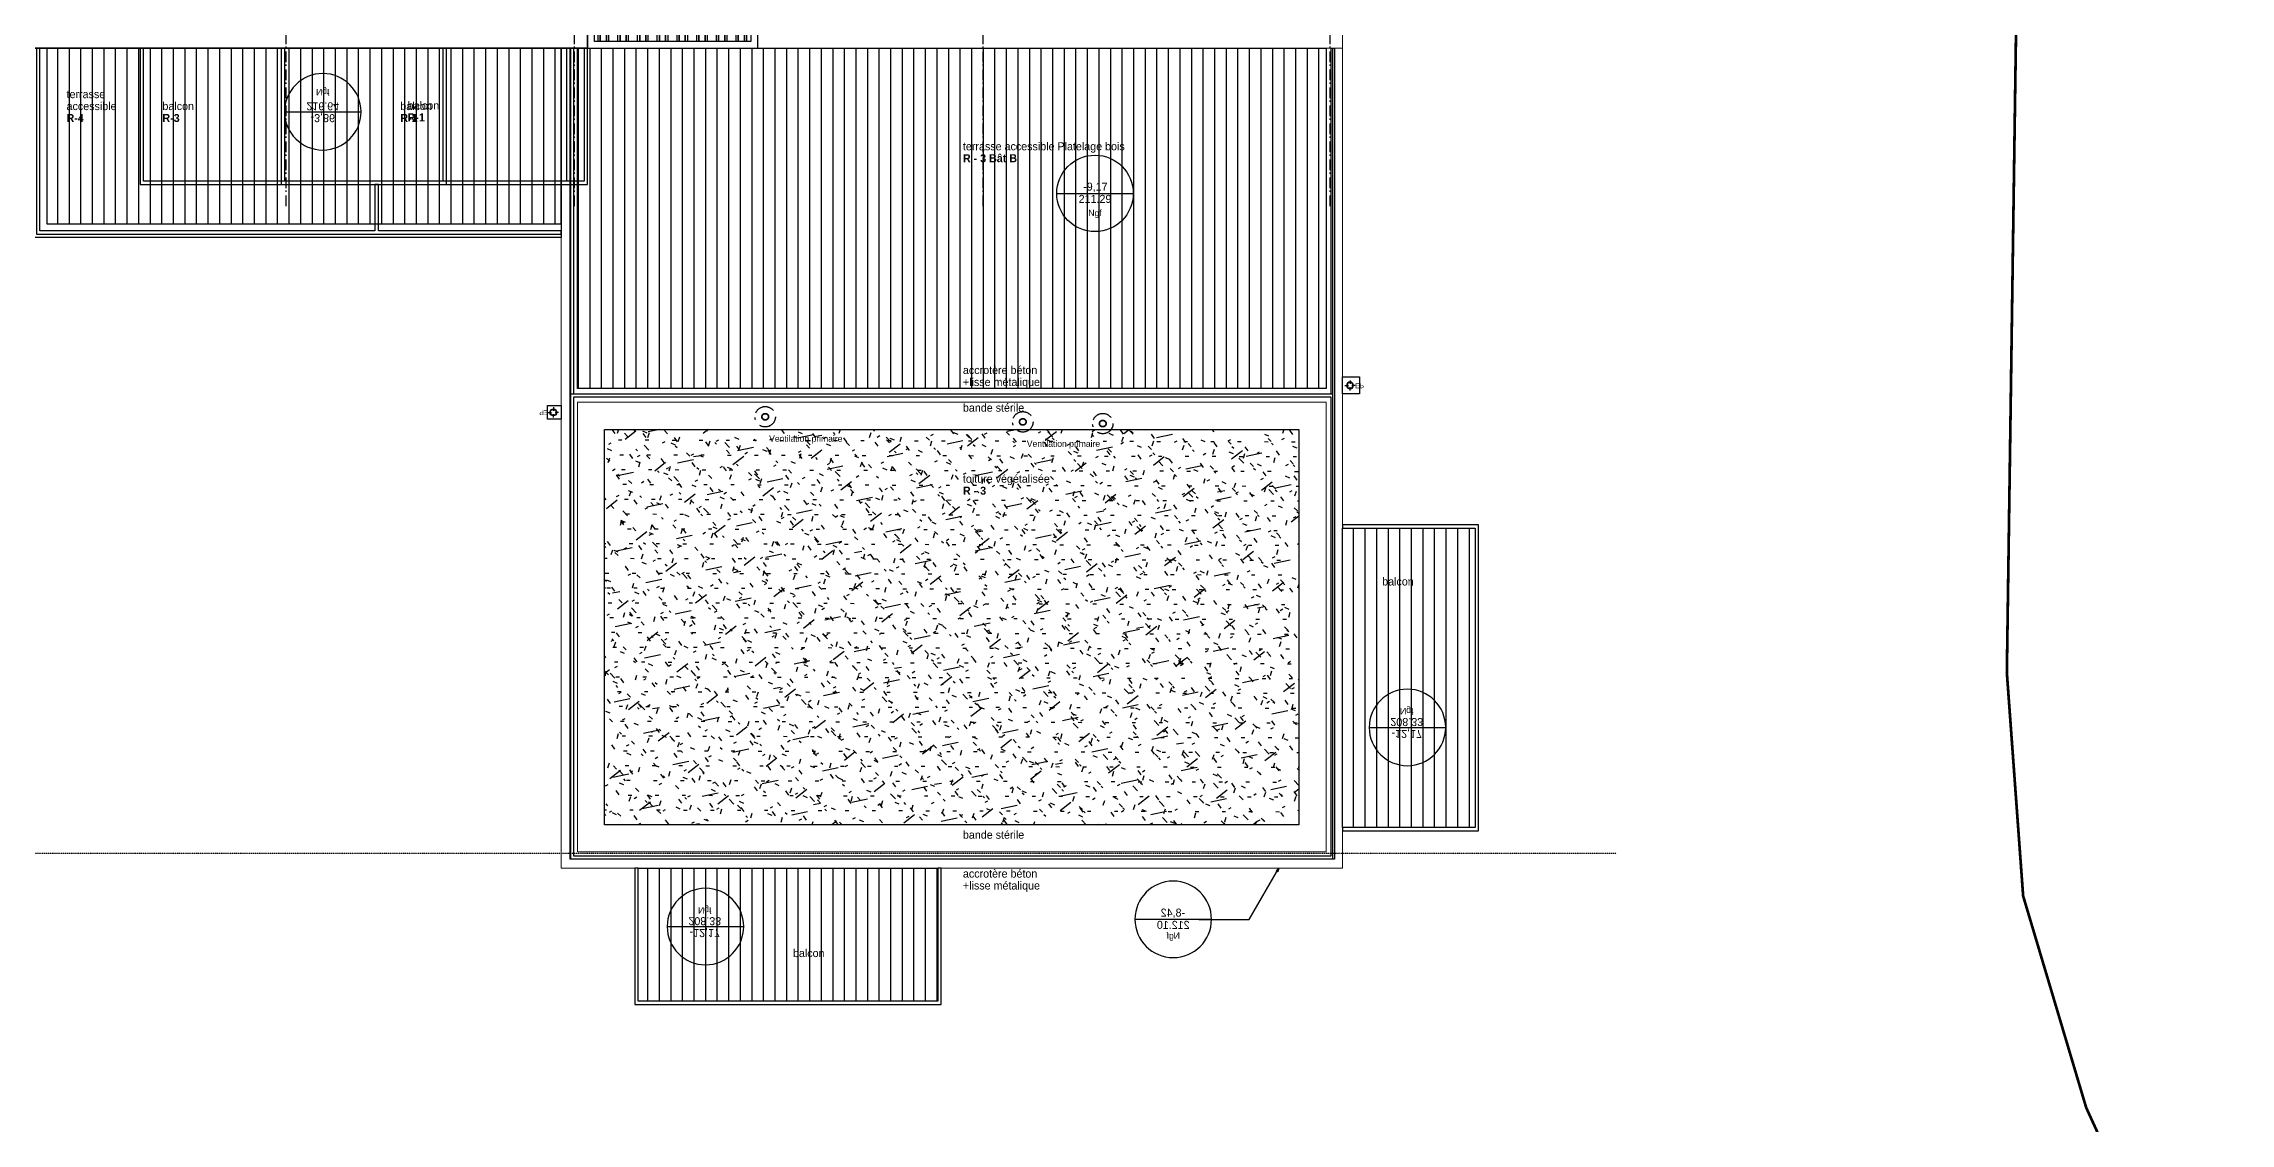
# Model space of a CAD drawing. Header units: centimetres. Extents: x 1724 to 19617, y -6503 to 8072.
# Drawn here: x 10060 to 13273, y 1938 to 3524 of the extents above; entities that cross this region are included whole.
import ezdxf

# ---------------------------------------------------------------- set-up
doc = ezdxf.new("R2010")
doc.units = ezdxf.units.CM
for name, pattern in [('Style de ligne -1', [0.41664, 0.20828, -0.20836]), ('Style de ligne -15', [2.08328, 1.25, -0.41656, 0.13886, -0.27786]), ('Style de ligne -6', [1.04164, 0.625, -0.20828, 0.06943, -0.13893])]:
    doc.linetypes.add(name, pattern=pattern)
for name, color, linetype in [('B GÈnÈral_Hatch', 252, 'Continuous'), ('B Général', 252, 'Continuous'), ('C ANNOTATIONS-axes horizontaux', 252, 'Style de ligne -1'), ('C ANNOTATIONS-niveaux', 252, 'Continuous'), ('C ANNOTATIONS-niveaux_Hatch', 252, 'Continuous'), ('C ANNOTATIONS-prestations', 252, 'Continuous'), ('C ANNOTATIONS-texte', 252, 'Continuous'), ('prlm-MOD-PB', 123, 'Continuous')]:
    doc.layers.add(name, color=color, linetype=linetype)
doc.layers.add('prlm-ZEROPLOT', color=254, linetype='Continuous', plot=False)
doc.styles.add('Eurostile', font='Eurosti.TTF')
pattern_1 = [(90, (0, 0), (17, 0), [])]

# ---------------------------------------------------------------- blocks, each defined once
blk = doc.blocks.new('B n0.EP')
at = {"layer": 'B Général', "linetype": 'Continuous'}
for p, q in [((-7.5, 0), (-2.5, 0)), ((0, 7.5), (0, 2.5)), ((7.5, 0), (2.5, 0)), ((0, -7.5), (0, -2.5))]:
    blk.add_line(p, q, dxfattribs=at)
at = {"layer": 'B Général', "linetype": 'Continuous', "flags": 128}
for points in [[(-5, 0, -1), (5, 0, -1)], [(-4.3, 0, -1), (4.3, 0, -1)]]:
    blk.add_lwpolyline(points, format="xyb", close=True, dxfattribs=at)
at = {"layer": 'C ANNOTATIONS-prestations', "insert": (7.5, 4), "char_height": 7.06, "attachment_point": 1, "line_spacing_factor": 0.894578, "style": 'Eurostile'}
blk.add_mtext('EP', dxfattribs=at)
blk = doc.blocks.new('B n0.Groupe-4-1')
at = {"layer": 'B GÈnÈral_Hatch', "linetype": 'Continuous'}
h = blk.add_hatch(dxfattribs=at)
h.set_pattern_fill('PLATELAGE BOIS', color=256, style=0, pattern_type=2)
h.set_pattern_definition(pattern_1)
h.paths.add_polyline_path([(120515, -122450.3), (120955, -122450.3), (120955, -122645.3), (120515, -122645.3)])
at = {"layer": 'B Général', "linetype": 'Continuous', "flags": 128}
for points in [[(120510, -122450.3), (120510, -122650.3), (120960, -122650.3), (120960, -122450.3), (120955, -122450.3), (120955, -122645.3), (120515, -122645.3), (120515, -122450.3)], [(120515, -122450.3), (120955, -122450.3), (120955, -122645.3), (120515, -122645.3)]]:
    blk.add_lwpolyline(points, close=True, dxfattribs=at)
blk = doc.blocks.new('B n0.Groupe-6-1')
at = {"layer": 'B GÈnÈral_Hatch', "linetype": 'Continuous'}
h = blk.add_hatch(dxfattribs=at)
h.set_pattern_fill('PLATELAGE BOIS', color=256, style=0, pattern_type=2)
h.set_pattern_definition(pattern_1)
h.paths.add_polyline_path([(121242, -123655.2), (121682, -123655.2), (121682, -123850.2), (121242, -123850.2)])
at = {"layer": 'B Général', "linetype": 'Continuous', "flags": 128}
for points in [[(121237, -123655.2), (121237, -123855.2), (121687, -123855.2), (121687, -123655.2), (121682, -123655.2), (121682, -123850.2), (121242, -123850.2), (121242, -123655.2)], [(121242, -123655.2), (121682, -123655.2), (121682, -123850.2), (121242, -123850.2)]]:
    blk.add_lwpolyline(points, close=True, dxfattribs=at)
blk = doc.blocks.new('B n0.Groupe-7-1')
at = {"layer": 'B GÈnÈral_Hatch', "linetype": 'Continuous'}
h = blk.add_hatch(dxfattribs=at)
h.set_pattern_fill('PLATELAGE BOIS', color=256, style=0, pattern_type=2)
h.set_pattern_definition(pattern_1)
h.paths.add_polyline_path([(122276.6, -123595.3), (122276.6, -123155.3), (122471.6, -123155.3), (122471.6, -123595.3)])
at = {"layer": 'B Général', "linetype": 'Continuous', "flags": 128}
for points in [[(122276.6, -123600.3), (122476.6, -123600.3), (122476.6, -123150.3), (122276.6, -123150.3), (122276.6, -123155.3), (122471.6, -123155.3), (122471.6, -123595.3), (122276.6, -123595.3)], [(122276.6, -123595.3), (122276.6, -123155.3), (122471.6, -123155.3), (122471.6, -123595.3)]]:
    blk.add_lwpolyline(points, close=True, dxfattribs=at)
blk = doc.blocks.new('B n0.Groupe-10-1')
at = {"layer": 'B GÈnÈral_Hatch', "linetype": 'Continuous'}
h = blk.add_hatch(dxfattribs=at)
h.set_pattern_fill('PLATELAGE BOIS', color=256, style=0, pattern_type=2)
h.set_pattern_definition(pattern_1)
h.paths.add_polyline_path([(120722.5, -122450.3), (121162.5, -122450.3), (121162.5, -122645.3), (120722.5, -122645.3)])
at = {"layer": 'B Général', "linetype": 'Continuous', "flags": 128}
for points in [[(120717.5, -122450.3), (120717.5, -122650.3), (121167.5, -122650.3), (121167.5, -122450.3), (121162.5, -122450.3), (121162.5, -122645.3), (120722.5, -122645.3), (120722.5, -122450.3)], [(120722.5, -122450.3), (121162.5, -122450.3), (121162.5, -122645.3), (120722.5, -122645.3)]]:
    blk.add_lwpolyline(points, close=True, dxfattribs=at)
blk = doc.blocks.new('B n0.Groupe-11-1')
at = {"layer": 'B Général', "flags": 128}
for points in [[(121167.5, -121631.2), (121177.5, -121631.2), (121177.5, -121060.3), (121407.5, -121060.3), (121407.5, -122440.3), (121177.5, -122440.3), (121177.5, -121868.9), (121167.5, -121868.9), (121167.5, -122450.3), (121417.5, -122450.3), (121417.5, -121050.3), (121167.5, -121050.3)], [(121183, -121060.3), (121186.2, -121060.3), (121186.2, -121336.1), (121183, -121336.1)], [(121186.2, -121060.3), (121195.2, -121060.3), (121195.2, -121336.1), (121186.2, -121336.1)], [(121195.2, -121060.3), (121198.3, -121060.3), (121198.3, -121336.1), (121195.2, -121336.1)], [(121211.9, -121060.3), (121215.2, -121060.3), (121215.2, -121336.1), (121211.9, -121336.1)], [(121215.2, -121060.3), (121224.2, -121060.3), (121224.2, -121336.1), (121215.2, -121336.1)], [(121224.2, -121060.3), (121227.2, -121060.3), (121227.2, -121336.1), (121224.2, -121336.1)], [(121240.9, -121060.3), (121244.2, -121060.3), (121244.2, -121336.1), (121240.9, -121336.1)], [(121244.2, -121060.3), (121253.2, -121060.3), (121253.2, -121336.1), (121244.2, -121336.1)], [(121253.2, -121060.3), (121256.2, -121060.3), (121256.2, -121336.1), (121253.2, -121336.1)], [(121269.9, -121060.3), (121273.1, -121060.3), (121273.1, -121336.1), (121269.9, -121336.1)], [(121273.1, -121060.3), (121282.1, -121060.3), (121282.1, -121336.1), (121273.1, -121336.1)], [(121282.1, -121060.3), (121285.2, -121060.3), (121285.2, -121336.1), (121282.1, -121336.1)], [(121298.9, -121060.3), (121302.1, -121060.3), (121302.1, -121336.1), (121298.9, -121336.1)], [(121302.1, -121060.3), (121311.1, -121060.3), (121311.1, -121336.1), (121302.1, -121336.1)], [(121311.1, -121060.3), (121314.2, -121060.3), (121314.2, -121336.1), (121311.1, -121336.1)], [(121327.8, -121060.3), (121331.1, -121060.3), (121331.1, -121336.1), (121327.8, -121336.1)], [(121331.1, -121060.3), (121340.1, -121060.3), (121340.1, -121336.1), (121331.1, -121336.1)], [(121340.1, -121060.3), (121343.1, -121060.3), (121343.1, -121336.1), (121340.1, -121336.1)], [(121356.8, -121060.3), (121360.1, -121060.3), (121360.1, -121336.1), (121356.8, -121336.1)], [(121360.1, -121060.3), (121369.1, -121060.3), (121369.1, -121336.1), (121360.1, -121336.1)], [(121369.1, -121060.3), (121372.1, -121060.3), (121372.1, -121336.1), (121369.1, -121336.1)], [(121385.8, -121060.3), (121389, -121060.3), (121389, -121336.1), (121385.8, -121336.1)], [(121389, -121060.3), (121398, -121060.3), (121398, -121336.1), (121389, -121336.1)], [(121398, -121060.3), (121401.1, -121060.3), (121401.1, -121336.1), (121398, -121336.1)], [(121177.5, -121336.1), (121407.5, -121336.1), (121407.5, -121346.1), (121177.5, -121346.1)], [(121183, -121346.1), (121186.2, -121346.1), (121186.2, -121621.8), (121183, -121621.8)], [(121186.2, -121346.1), (121195.2, -121346.1), (121195.2, -121621.8), (121186.2, -121621.8)], [(121195.2, -121346.1), (121198.3, -121346.1), (121198.3, -121621.8), (121195.2, -121621.8)], [(121211.9, -121346.1), (121215.2, -121346.1), (121215.2, -121621.8), (121211.9, -121621.8)], [(121215.2, -121346.1), (121224.2, -121346.1), (121224.2, -121621.8), (121215.2, -121621.8)], [(121224.2, -121346.1), (121227.2, -121346.1), (121227.2, -121621.8), (121224.2, -121621.8)], [(121240.9, -121346.1), (121244.2, -121346.1), (121244.2, -121621.8), (121240.9, -121621.8)], [(121244.2, -121346.1), (121253.2, -121346.1), (121253.2, -121621.8), (121244.2, -121621.8)], [(121253.2, -121346.1), (121256.2, -121346.1), (121256.2, -121621.8), (121253.2, -121621.8)], [(121269.9, -121346.1), (121273.1, -121346.1), (121273.1, -121621.8), (121269.9, -121621.8)], [(121273.1, -121346.1), (121282.1, -121346.1), (121282.1, -121621.8), (121273.1, -121621.8)], [(121282.1, -121346.1), (121285.2, -121346.1), (121285.2, -121621.8), (121282.1, -121621.8)], [(121298.9, -121346.1), (121302.1, -121346.1), (121302.1, -121621.8), (121298.9, -121621.8)], [(121302.1, -121346.1), (121311.1, -121346.1), (121311.1, -121621.8), (121302.1, -121621.8)], [(121311.1, -121346.1), (121314.2, -121346.1), (121314.2, -121621.8), (121311.1, -121621.8)], [(121327.8, -121346.1), (121331.1, -121346.1), (121331.1, -121621.8), (121327.8, -121621.8)], [(121331.1, -121346.1), (121340.1, -121346.1), (121340.1, -121621.8), (121331.1, -121621.8)], [(121340.1, -121346.1), (121343.1, -121346.1), (121343.1, -121621.8), (121340.1, -121621.8)], [(121356.8, -121346.1), (121360.1, -121346.1), (121360.1, -121621.8), (121356.8, -121621.8)], [(121360.1, -121346.1), (121369.1, -121346.1), (121369.1, -121621.8), (121360.1, -121621.8)], [(121369.1, -121346.1), (121372.1, -121346.1), (121372.1, -121621.8), (121369.1, -121621.8)], [(121385.8, -121346.1), (121389, -121346.1), (121389, -121621.8), (121385.8, -121621.8)], [(121389, -121346.1), (121398, -121346.1), (121398, -121621.8), (121389, -121621.8)], [(121398, -121346.1), (121401.1, -121346.1), (121401.1, -121621.8), (121398, -121621.8)], [(121177.5, -121621.2), (121407.5, -121621.2), (121407.5, -121631.2), (121177.5, -121631.2)], [(121211.9, -121631.2), (121215.2, -121631.2), (121215.2, -121868.9), (121211.9, -121868.9)], [(121215.2, -121631.2), (121224.2, -121631.2), (121224.2, -121868.9), (121215.2, -121868.9)], [(121224.2, -121631.2), (121227.2, -121631.2), (121227.2, -121868.9), (121224.2, -121868.9)], [(121240.9, -121631.2), (121244.2, -121631.2), (121244.2, -121868.9), (121240.9, -121868.9)], [(121244.2, -121631.2), (121253.2, -121631.2), (121253.2, -121868.9), (121244.2, -121868.9)], [(121253.2, -121631.2), (121256.2, -121631.2), (121256.2, -121868.9), (121253.2, -121868.9)], [(121269.9, -121631.2), (121273.1, -121631.2), (121273.1, -121868.9), (121269.9, -121868.9)], [(121273.1, -121631.2), (121282.1, -121631.2), (121282.1, -121868.9), (121273.1, -121868.9)], [(121282.1, -121631.2), (121285.2, -121631.2), (121285.2, -121868.9), (121282.1, -121868.9)], [(121298.9, -121631.2), (121302.1, -121631.2), (121302.1, -121868.9), (121298.9, -121868.9)], [(121302.1, -121631.2), (121311.1, -121631.2), (121311.1, -121868.9), (121302.1, -121868.9)], [(121311.1, -121631.2), (121314.2, -121631.2), (121314.2, -121868.9), (121311.1, -121868.9)], [(121327.8, -121631.2), (121331.1, -121631.2), (121331.1, -121868.9), (121327.8, -121868.9)], [(121331.1, -121631.2), (121340.1, -121631.2), (121340.1, -121868.9), (121331.1, -121868.9)], [(121340.1, -121631.2), (121343.1, -121631.2), (121343.1, -121868.9), (121340.1, -121868.9)], [(121356.8, -121631.2), (121360.1, -121631.2), (121360.1, -121868.9), (121356.8, -121868.9)], [(121360.1, -121631.2), (121369.1, -121631.2), (121369.1, -121868.9), (121360.1, -121868.9)], [(121369.1, -121631.2), (121372.1, -121631.2), (121372.1, -121868.9), (121369.1, -121868.9)], [(121385.8, -121631.2), (121389, -121631.2), (121389, -121868.9), (121385.8, -121868.9)], [(121389, -121631.2), (121398, -121631.2), (121398, -121868.9), (121389, -121868.9)], [(121398, -121631.2), (121401.1, -121631.2), (121401.1, -121868.9), (121398, -121868.9)], [(121177.5, -121868.9), (121407.5, -121868.9), (121407.5, -121878.9), (121177.5, -121878.9)], [(121183, -121878.9), (121186.2, -121878.9), (121186.2, -122154.6), (121183, -122154.6)], [(121186.2, -121878.9), (121195.2, -121878.9), (121195.2, -122154.6), (121186.2, -122154.6)], [(121195.2, -121878.9), (121198.3, -121878.9), (121198.3, -122154.6), (121195.2, -122154.6)], [(121211.9, -121878.9), (121215.2, -121878.9), (121215.2, -122154.6), (121211.9, -122154.6)], [(121215.2, -121878.9), (121224.2, -121878.9), (121224.2, -122154.6), (121215.2, -122154.6)], [(121224.2, -121878.9), (121227.2, -121878.9), (121227.2, -122154.6), (121224.2, -122154.6)], [(121240.9, -121878.9), (121244.2, -121878.9), (121244.2, -122154.6), (121240.9, -122154.6)], [(121244.2, -121878.9), (121253.2, -121878.9), (121253.2, -122154.6), (121244.2, -122154.6)], [(121253.2, -121878.9), (121256.2, -121878.9), (121256.2, -122154.6), (121253.2, -122154.6)], [(121269.9, -121878.9), (121273.1, -121878.9), (121273.1, -122154.6), (121269.9, -122154.6)], [(121273.1, -121878.9), (121282.1, -121878.9), (121282.1, -122154.6), (121273.1, -122154.6)], [(121282.1, -121878.9), (121285.2, -121878.9), (121285.2, -122154.6), (121282.1, -122154.6)], [(121298.9, -121878.9), (121302.1, -121878.9), (121302.1, -122154.6), (121298.9, -122154.6)], [(121302.1, -121878.9), (121311.1, -121878.9), (121311.1, -122154.6), (121302.1, -122154.6)], [(121311.1, -121878.9), (121314.2, -121878.9), (121314.2, -122154.6), (121311.1, -122154.6)], [(121327.8, -121878.9), (121331.1, -121878.9), (121331.1, -122154.6), (121327.8, -122154.6)], [(121331.1, -121878.9), (121340.1, -121878.9), (121340.1, -122154.6), (121331.1, -122154.6)], [(121340.1, -121878.9), (121343.1, -121878.9), (121343.1, -122154.6), (121340.1, -122154.6)], [(121356.8, -121878.9), (121360.1, -121878.9), (121360.1, -122154.6), (121356.8, -122154.6)], [(121360.1, -121878.9), (121369.1, -121878.9), (121369.1, -122154.6), (121360.1, -122154.6)], [(121369.1, -121878.9), (121372.1, -121878.9), (121372.1, -122154.6), (121369.1, -122154.6)], [(121385.8, -121878.9), (121389, -121878.9), (121389, -122154.6), (121385.8, -122154.6)], [(121389, -121878.9), (121398, -121878.9), (121398, -122154.6), (121389, -122154.6)], [(121398, -121878.9), (121401.1, -121878.9), (121401.1, -122154.6), (121398, -122154.6)], [(121177.5, -122154.6), (121407.5, -122154.6), (121407.5, -122164.6), (121177.5, -122164.6)], [(121183, -122164.6), (121186.2, -122164.6), (121186.2, -122440.3), (121183, -122440.3)], [(121186.2, -122164.6), (121195.2, -122164.6), (121195.2, -122440.3), (121186.2, -122440.3)], [(121195.2, -122164.6), (121198.3, -122164.6), (121198.3, -122440.3), (121195.2, -122440.3)], [(121211.9, -122164.6), (121215.2, -122164.6), (121215.2, -122440.3), (121211.9, -122440.3)], [(121215.2, -122164.6), (121224.2, -122164.6), (121224.2, -122440.3), (121215.2, -122440.3)], [(121224.2, -122164.6), (121227.2, -122164.6), (121227.2, -122440.3), (121224.2, -122440.3)], [(121240.9, -122164.6), (121244.2, -122164.6), (121244.2, -122440.3), (121240.9, -122440.3)], [(121244.2, -122164.6), (121253.2, -122164.6), (121253.2, -122440.3), (121244.2, -122440.3)], [(121253.2, -122164.6), (121256.2, -122164.6), (121256.2, -122440.3), (121253.2, -122440.3)], [(121269.9, -122164.6), (121273.1, -122164.6), (121273.1, -122440.3), (121269.9, -122440.3)], [(121273.1, -122164.6), (121282.1, -122164.6), (121282.1, -122440.3), (121273.1, -122440.3)], [(121282.1, -122164.6), (121285.2, -122164.6), (121285.2, -122440.3), (121282.1, -122440.3)], [(121298.9, -122164.6), (121302.1, -122164.6), (121302.1, -122440.3), (121298.9, -122440.3)], [(121302.1, -122164.6), (121311.1, -122164.6), (121311.1, -122440.3), (121302.1, -122440.3)], [(121311.1, -122164.6), (121314.2, -122164.6), (121314.2, -122440.3), (121311.1, -122440.3)], [(121327.8, -122164.6), (121331.1, -122164.6), (121331.1, -122440.3), (121327.8, -122440.3)], [(121331.1, -122164.6), (121340.1, -122164.6), (121340.1, -122440.3), (121331.1, -122440.3)], [(121340.1, -122164.6), (121343.1, -122164.6), (121343.1, -122440.3), (121340.1, -122440.3)], [(121356.8, -122164.6), (121360.1, -122164.6), (121360.1, -122440.3), (121356.8, -122440.3)], [(121360.1, -122164.6), (121369.1, -122164.6), (121369.1, -122440.3), (121360.1, -122440.3)], [(121369.1, -122164.6), (121372.1, -122164.6), (121372.1, -122440.3), (121369.1, -122440.3)], [(121385.8, -122164.6), (121389, -122164.6), (121389, -122440.3), (121385.8, -122440.3)], [(121389, -122164.6), (121398, -122164.6), (121398, -122440.3), (121389, -122440.3)], [(121398, -122164.6), (121401.1, -122164.6), (121401.1, -122440.3), (121398, -122440.3)]]:
    blk.add_lwpolyline(points, close=True, dxfattribs=at)
blk = doc.blocks.new('B n0.Alti BAT B R-4')
at = {"layer": 'C ANNOTATIONS-niveaux', "linetype": 'Continuous'}
blk.add_line((-55.3, -0.2), (57.2, -0.2), dxfattribs=at)
blk.add_circle((1, -0.2), 56.2, dxfattribs=at)
at = {"layer": 'C ANNOTATIONS-niveaux', "attachment_point": 2, "rotation": 0, "line_spacing_factor": 0.894578, "style": 'Eurostile'}
for s, insert, char_height in [('-12,17', (0, 15.3), 11.76), ('208.33', (0, -2.2), 11.76), ('Ngf', (0, -19.2), 9.41)]:
    blk.add_mtext(s, dxfattribs=dict(at, insert=insert, char_height=char_height))
blk = doc.blocks.new('B n0.Alti BAT B R-1')
at = {"layer": 'C ANNOTATIONS-niveaux', "linetype": 'Continuous'}
blk.add_line((-55.9, -9), (56.6, -9), dxfattribs=at)
blk.add_circle((0.3, -9), 56.2, dxfattribs=at)
at = {"layer": 'C ANNOTATIONS-niveaux', "attachment_point": 2, "rotation": 0, "line_spacing_factor": 0.894578, "style": 'Eurostile'}
for s, insert, char_height in [('-3,86', (0.3, 6.2), 11.76), ('216.64', (0.3, -11.2), 11.76), ('Ngf', (0.3, -33.1), 9.41)]:
    blk.add_mtext(s, dxfattribs=dict(at, insert=insert, char_height=char_height))
blk = doc.blocks.new('B n0.Alti BAT B TERRASSE R-3')
at = {"layer": 'C ANNOTATIONS-niveaux', "linetype": 'Continuous'}
blk.add_line((-56.7, -0.5), (55.8, -0.5), dxfattribs=at)
blk.add_circle((-0.5, -0.5), 56.2, dxfattribs=at)
at = {"layer": 'C ANNOTATIONS-niveaux', "attachment_point": 2, "rotation": 0, "line_spacing_factor": 0.894578, "style": 'Eurostile'}
for s, insert, char_height in [('-9,17', (0, 15.3), 11.76), ('211.29', (-0.5, -2.7), 11.76), ('Ngf', (-0.5, -24.5), 9.41)]:
    blk.add_mtext(s, dxfattribs=dict(at, insert=insert, char_height=char_height))
blk = doc.blocks.new('B n0.Alti BAT B ACCROTERE TERRASSE R-3')
at = {"layer": 'C ANNOTATIONS-niveaux', "linetype": 'Continuous'}
blk.add_line((-56.7, -0.5), (55.8, -0.5), dxfattribs=at)
blk.add_circle((-0.5, -0.5), 56.2, dxfattribs=at)
at = {"layer": 'C ANNOTATIONS-niveaux', "attachment_point": 2, "rotation": 0, "line_spacing_factor": 0.894578, "style": 'Eurostile'}
for s, insert, char_height in [('-8,42', (0, 15.3), 11.76), ('212.10', (-0.5, -2.7), 11.76), ('Ngf', (-0.5, -19.7), 9.41)]:
    blk.add_mtext(s, dxfattribs=dict(at, insert=insert, char_height=char_height))
blk = doc.blocks.new('B n0.Groupe-12-1')
at = {"layer": 'B Général', "linetype": 'Continuous', "flags": 128}
blk.add_lwpolyline([(122276.5, -122933.2), (122301.5, -122933.2), (122301.5, -122958.2), (122276.5, -122958.2)], close=True, dxfattribs=at)
at = {"layer": 'B Général', "xscale": -1, "rotation": 180}
blk.add_blockref('B n0.EP', (122287.8, -122945.7), dxfattribs=at)
blk = doc.blocks.new('B n0.Groupe-46-1')
at = {"layer": 'B GÈnÈral_Hatch', "linetype": 'Continuous'}
h = blk.add_hatch(dxfattribs=at)
h.set_pattern_fill('PLATELAGE BOIS', color=256, style=0, pattern_type=2)
h.set_pattern_definition(pattern_1)
h.paths.add_polyline_path([(120373.1, -122708.3), (121128.5, -122708.3), (121128.5, -122450.3), (120373.1, -122450.3)])
h = blk.add_hatch(dxfattribs=at)
h.set_pattern_fill('PLATELAGE BOIS', color=256, style=0, pattern_type=2)
h.set_pattern_definition(pattern_1)
h.paths.add_polyline_path([(121152.5, -122450.3), (122252.5, -122450.3), (122252.5, -122950.3), (121152.5, -122950.3)])
h = blk.add_hatch(dxfattribs=at)
h.set_pattern_fill('H_BETON', color=256, style=0, pattern_type=2)
h.set_pattern_definition([(-142.125016, (18.52, 3.53), (43.711712, -46.2287), [20.111606, -70.00223]), (-46.60301, (18.52, 3.53), (74.898574, 50.106956), [10.136317, -53.486058]), (-168.134205, (25.97, -3.92), (43.228758, -46.146754), [23.831505, -66.28233]), (-45, (74.487, 21.94), (26.147215, 36.693991), [3.741977, -41.314941]), (28.99596, (32.19, 40.13), (42.295787, -18.189762), [4.249871, -37.596046]), (-23.19859, (33.07, 39.688), (10.649274, 43.780348), [6.716635, -38.340283]), (-45.273068, (35.91, 42.19), (26.321799, 36.568959), [6.623501, -39.417796]), (-170.53768, (0, 0), (58.64547, -170.41925), [10.72895, -169.49872]), (-107.353786, (-22.49, 19.844), (44.637211, -6.135573), [7.392084, -37.664834]), (-54.46244, (-22.49, 19.844), (45.861128, -6.173661), [7.586823, -37.470095]), (179.84497, (-18.991, 13.656), (41.80673, -21.85841), [5.2623915, -34.296323])])
h.paths.add_polyline_path([(121192.5, -123591.2), (121192.5, -123010.3), (122212.5, -123010.3), (122212.5, -123591.2)])
at = {"layer": 'C ANNOTATIONS-niveaux_Hatch', "linetype": 'Continuous'}
blk.add_hatch(color=250, dxfattribs=at).paths.add_polyline_path([(122179.4, -123658.9), (122183.1, -123655.2), (122181.7, -123660.2)])
at = {"layer": 'B Général', "linetype": 'Continuous'}
blk.add_line((121142.5, -122958), (122262.5, -122958), dxfattribs=at)
at = {"layer": 'B Général', "linetype": 'Continuous', "lineweight": 25, "flags": 128}
blk.add_lwpolyline([(118726.6, -121831.3), (118726.6, -123775.2), (120126.6, -123775.2), (120126.6, -122450.3), (121167.5, -122450.3), (121167.5, -121050.3), (118726.6, -121050.3), (118726.6, -121669.3)], close=True, dxfattribs=at)
at = {"layer": 'B Général', "linetype": 'Continuous', "lineweight": 18, "flags": 128}
for points in [[(121167.5, -122426.3), (121667.5, -122426.3), (121667.5, -121074.3), (121167.5, -121074.3), (121167.5, -121050.3), (122276.5, -121050.3), (122276.5, -122450.3), (121167.5, -122450.3)], [(121128.5, -122450.3), (121152.5, -122450.3), (121152.5, -122950.3), (122252.5, -122950.3), (122252.5, -122450.3), (122276.5, -122450.3), (122276.5, -123655.2), (121128.5, -123655.2)], [(121152.5, -122970.3), (121152.5, -123631.2), (122252.5, -123631.2), (122252.5, -122970.3), (121152.5, -122970.3)]]:
    blk.add_lwpolyline(points, close=True, dxfattribs=at)
at = {"layer": 'B Général', "linetype": 'Continuous', "flags": 128}
for points in [[(120126.6, -122728.3), (120126.6, -122704.3), (120352.9, -122704.3), (120352.9, -122450.3), (121128.5, -122450.3), (121128.5, -122728.3)], [(121128.5, -122718.3), (120860.1, -122718.3), (120860.1, -122650.3), (120855.1, -122650.3), (120855.1, -122718.3), (120362.9, -122718.3), (120362.9, -122450.3), (120357.9, -122450.3), (120357.9, -122723.3), (121128.5, -122723.3)], [(120373.1, -122708.3), (121128.5, -122708.3), (121128.5, -122450.3), (120373.1, -122450.3)], [(122265, -123641.7), (121142, -123641.7), (121142, -122450.3), (121147, -122450.3), (121147, -122958), (122260, -122958), (122260, -122450.3), (122265, -122450.3)], [(121152.5, -122450.3), (122252.5, -122450.3), (122252.5, -122950.3), (121152.5, -122950.3)], [(121108.5, -122975.3), (121128.5, -122975.3), (121128.5, -122995.3), (121108.5, -122995.3)], [(122260, -122963), (121147, -122963), (121147, -123636.7), (122260, -123636.7)], [(121192.5, -123591.2), (121192.5, -123010.3), (122212.5, -123010.3), (122212.5, -123591.2)]]:
    blk.add_lwpolyline(points, close=True, dxfattribs=at)
blk.add_lwpolyline([(121142.5, -122450.3), (121142.5, -123641.2), (122262.5, -123641.2), (122262.5, -122450.3)], dxfattribs=at)
at = {"layer": 'B Général', "linetype": 'Continuous', "lineweight": 20, "flags": 128}
for points in [[(121152.5, -122970.3), (122252.5, -122970.3), (122252.5, -123631.2), (121152.5, -123631.2)], [(122212.5, -123591.2), (122212.5, -123010.3), (121192.5, -123010.3), (121192.5, -123591.2), (122212.5, -123591.2)]]:
    blk.add_lwpolyline(points, close=True, dxfattribs=at)
at = {"layer": 'C ANNOTATIONS-niveaux', "linetype": 'Continuous', "flags": 128}
blk.add_lwpolyline([(122065.8, -123730.2), (122139.8, -123730.2), (122183.1, -123655.2)], dxfattribs=at)
blk.add_lwpolyline([(122179.4, -123658.9), (122183.1, -123655.2), (122181.7, -123660.2)], close=True, dxfattribs=at)
at = {"layer": 'B Général'}
for name in ['B n0.Groupe-12-1', 'B n0.Groupe-11-1', 'B n0.Groupe-4-1', 'B n0.Groupe-10-1', 'B n0.Groupe-7-1', 'B n0.Groupe-6-1']:
    blk.add_blockref(name, (0, 0), dxfattribs=at)
at = {"layer": 'B Général', "rotation": 180}
blk.add_blockref('B n0.EP', (121117.2, -122985.3), dxfattribs=at)
at = {"layer": 'C ANNOTATIONS-niveaux', "xscale": -1, "rotation": 180}
for name, p in [('B n0.Alti BAT B R-1', (120778.1, -122552.6)), ('B n0.Alti BAT B R-4', (122371.1, -123448.4)), ('B n0.Alti BAT B R-4', (121339.7, -123741))]:
    blk.add_blockref(name, p, dxfattribs=at)
at = {"layer": 'C ANNOTATIONS-niveaux'}
blk.add_blockref('B n0.Alti BAT B TERRASSE R-3', (121913.6, -122663), dxfattribs=at)
at = {"layer": 'C ANNOTATIONS-niveaux', "xscale": -1}
blk.add_blockref('B n0.Alti BAT B ACCROTERE TERRASSE R-3', (122027.5, -123729.7), dxfattribs=at)
at = {"layer": 'C ANNOTATIONS-texte', "attachment_point": 1, "line_spacing_factor": 0.894578, "style": 'Eurostile'}
for s, insert, char_height in [('terrasse \\Paccessible\\P{\\fEurostile|b1|i0|c0|p0;R-4}', (120402, -122511.8), 11.759), ('balcon\\P{\\fEurostile|b1|i0|c0|p0;R-3}', (120542.8, -122529.3), 11.759), ('balcon\\P{\\fEurostile|b1|i0|c0|p0;R-1}', (120892.4, -122529.3), 11.759), ('balcon\\P{\\fEurostile|b1|i0|c0|p0;R-1}', (120903.1, -122528.4), 11.759), ('balcon\\P', (122335, -123227.9), 11.76), ('balcon\\P', (121469.3, -123773.9), 11.76)]:
    blk.add_mtext(s, dxfattribs=dict(at, insert=insert, char_height=char_height))
at = {"layer": 'C ANNOTATIONS-texte', "char_height": 11.759, "attachment_point": 1, "line_spacing_factor": 0.894578, "style": 'Eurostile'}
for s, insert, width in [('terrasse accessible Platelage bois\\P{\\fEurostile|b1|i0|c0|p0;R - 3 Bât B}', (121719, -122588.4), 554.868), ('accrotère béton\\P+lisse métalique', (121719, -122917.2), 140.958), ('bande stérile', (121719, -122972.5), 111), ('toiture végétalisée \\P{\\fEurostile|b1|i0|c0|p0;R - 3}', (121719, -123076.9), 382.61), ('bande stérile', (121719, -123600), 111), ('accrotère béton\\P+lisse métalique', (121719, -123657.1), 140.958)]:
    blk.add_mtext(s, dxfattribs=dict(at, insert=insert, width=width))
blk = doc.blocks.new('xi.vhgaz-2')
at = {"layer": 'B Général', "linetype": 'Style de ligne -15', "ltscale": 25.4}
for p, q in [((5, -5), (15, -5)), ((5, -15), (5, -5)), ((15, -15), (5, -15)), ((6.8, -6.7), (6.8, -12.7)), ((8.8, -10.6), (6.8, -6.7)), ((6.8, -12.7), (12.7, -12.7)), ((12.7, -12.7), (8.8, -10.6)), ((15, -5), (15, -15))]:
    blk.add_line(p, q, dxfattribs=at)
at = {"layer": 'B Général', "linetype": 'Style de ligne -15', "ltscale": 25.4, "flags": 128}
for points in [[(-2.6, 2.4), (22.4, 2.4), (22.4, -22.6), (-2.6, -22.6)], [(0, -20), (20, -20), (20, 0), (0, 0)], [(2.4, -2.6), (17.4, -2.6), (17.4, -17.6), (2.4, -17.6)], [(6.8, -6.7), (8.8, -10.6), (12.7, -12.7), (6.8, -12.7)]]:
    blk.add_lwpolyline(points, close=True, dxfattribs=at)
blk = doc.blocks.new('xi.vpmod-2')
at = {"layer": 'B Général', "linetype": 'Style de ligne -15', "ltscale": 25.4, "flags": 128}
for points in [[(-5, 0, 0.414214), (0, -5, 0.414214), (5, 0, 0.414214), (0, 5, 0.414214)], [(4.5, 0, -0.414214), (0, -4.5, -0.414214), (-4.5, 0, -0.414214), (0, 4.5, -0.414214)]]:
    blk.add_lwpolyline(points, format="xyb", close=True, dxfattribs=at)
at = {"layer": 'B Général', "linetype": 'Style de ligne -15', "ltscale": 25.4}
for radius in [15, 5, 4.5]:
    blk.add_circle((0, 0), radius, dxfattribs=at)
blk = doc.blocks.new('B n0.Groupe-54-1')
at = {"layer": 'C ANNOTATIONS-prestations'}
for name, p in [('xi.vpmod-2', (120513.4, -121492.4)), ('xi.vpmod-2', (119059.5, -121615.4)), ('xi.vpmod-2', (119698.3, -121654.7)), ('xi.vhgaz-2', (121170.1, -121692.7)), ('xi.vpmod-2', (120513.4, -122008.3)), ('xi.vpmod-2', (119335.4, -122682.4)), ('xi.vpmod-2', (119827.7, -122954.9)), ('xi.vpmod-2', (119299, -123257.1)), ('xi.vpmod-2', (119329.2, -123448))]:
    blk.add_blockref(name, p, dxfattribs=at)
at = {"layer": 'C ANNOTATIONS-prestations', "char_height": 9.407, "attachment_point": 1, "line_spacing_factor": 1.067261, "style": 'Eurostile'}
for s, insert, width in [('Ventilation primaire\\Psous platelage', (120536.7, -121480.7), 163.663), ('Ventilation primaire', (119082.8, -121603.7), 163.663), ('Ventilation primaire\\Psous platelage', (119625, -121601), 122.955), ('VH gaine gaz 150 cm²\\Pcompris chapeau pare pluie', (121192.5, -121689.2), 278.852), ('Ventilation primaire\\Psous platelage', (120536.7, -121996.7), 163.663), ('Ventilation primaire\\Psous platelage', (119358.7, -122670.7), 163.663), ('Ventilation primaire\\Psous platelage', (119850.9, -122943.2), 163.663), ('Ventilation primaire\\Psous platelage', (119322.3, -123245.5), 163.663), ('Ventilation primaire\\Psous platelage', (119352.5, -123436.3), 163.663)]:
    blk.add_mtext(s, dxfattribs=dict(at, insert=insert, width=width))
blk = doc.blocks.new('B n0.Groupe-55-1')
at = {"layer": 'B Général', "linetype": 'Style de ligne -15', "ltscale": 25.4}
for radius in [15, 5, 4.5]:
    blk.add_circle((121924.5, -123001.7), radius, dxfattribs=at)
blk = doc.blocks.new('B n0.Groupe-56-1')
at = {"layer": 'B Général', "linetype": 'Style de ligne -15', "ltscale": 25.4}
for radius in [15, 5, 4.5]:
    blk.add_circle((121807, -122999.2), radius, dxfattribs=at)
blk = doc.blocks.new('B n0.Groupe-57-1')
at = {"layer": 'B Général', "linetype": 'Style de ligne -15', "ltscale": 25.4}
for radius in [15, 5, 4.5]:
    blk.add_circle((121428.5, -122991.7), radius, dxfattribs=at)
blk = doc.blocks.new('B n0.Groupe-58-1')
at = {"layer": 'B Général'}
for name in ['B n0.Groupe-57-1', 'B n0.Groupe-56-1', 'B n0.Groupe-55-1']:
    blk.add_blockref(name, (0, 0), dxfattribs=at)
at = {"layer": 'B Général', "char_height": 9.407, "attachment_point": 2, "line_spacing_factor": 1.195333, "style": 'Eurostile'}
for insert in [(121488.1, -123019.1), (121866.7, -123026.5)]:
    blk.add_mtext('Ventilation primaire', dxfattribs=dict(at, insert=insert))

msp = doc.modelspace()

# ---------------------------------------------------------------- linework, layer by layer
at = {"layer": 'B Général', "linetype": 'Style de ligne -6', "ltscale": 25.4}
for p, q in [((10416.484, 3285.389), (10416.484, 5820.389)), ((10840.388, 3285.389), (10840.388, 5820.389)), ((11440.445, 3285.389), (11440.445, 5820.389)), ((11950.445, 3285.389), (11950.445, 5820.389))]:
    msp.add_line(p, q, dxfattribs=at)
at = {"layer": 'C ANNOTATIONS-axes horizontaux'}
msp.add_line((12370.813, 2334.491), (7910.813, 2334.491), dxfattribs=at)
at = {"layer": 'prlm-MOD-PB', "color": 1, "ltscale": 0.8, "const_width": 4}
msp.add_lwpolyline([(13761.483, -516.515), (13968.712, 749.459), (13959.38, 872.606), (13804.434, 1012.432), (13501.663, 1247.126), (13247.482, 1554.313), (13061.378, 1960.662), (12968.696, 2271.768), (12944.756, 2600.055), (12959.986, 3665.064), (12897.821, 3950.03), (12830.457, 4130.454), (12720.551, 4328.503), (12567.536, 4529.698), (12430.971, 4881.092), (12384.356, 5226.777), (12413.824, 5469.256)], dxfattribs=at)
at = {"layer": 'prlm-ZEROPLOT'}
msp.add_lwpolyline([(8418.485, 4917.388), (10859.388, 4917.388), (10859.389, 3517.39), (9818.485, 3517.39), (9818.485, 2192.491), (8418.485, 2192.491)], close=True, dxfattribs=at)

# ---------------------------------------------------------------- block references
at = {"layer": 'B Général'}
for name in ['B n0.Groupe-46-1', 'B n0.Groupe-58-1']:
    msp.add_blockref(name, (-110308.095, 125967.714), dxfattribs=at)
at = {"layer": 'C ANNOTATIONS-prestations'}
msp.add_blockref('B n0.Groupe-54-1', (-110308.095, 125967.714), dxfattribs=at)

doc.saveas('drawing.dxf')
